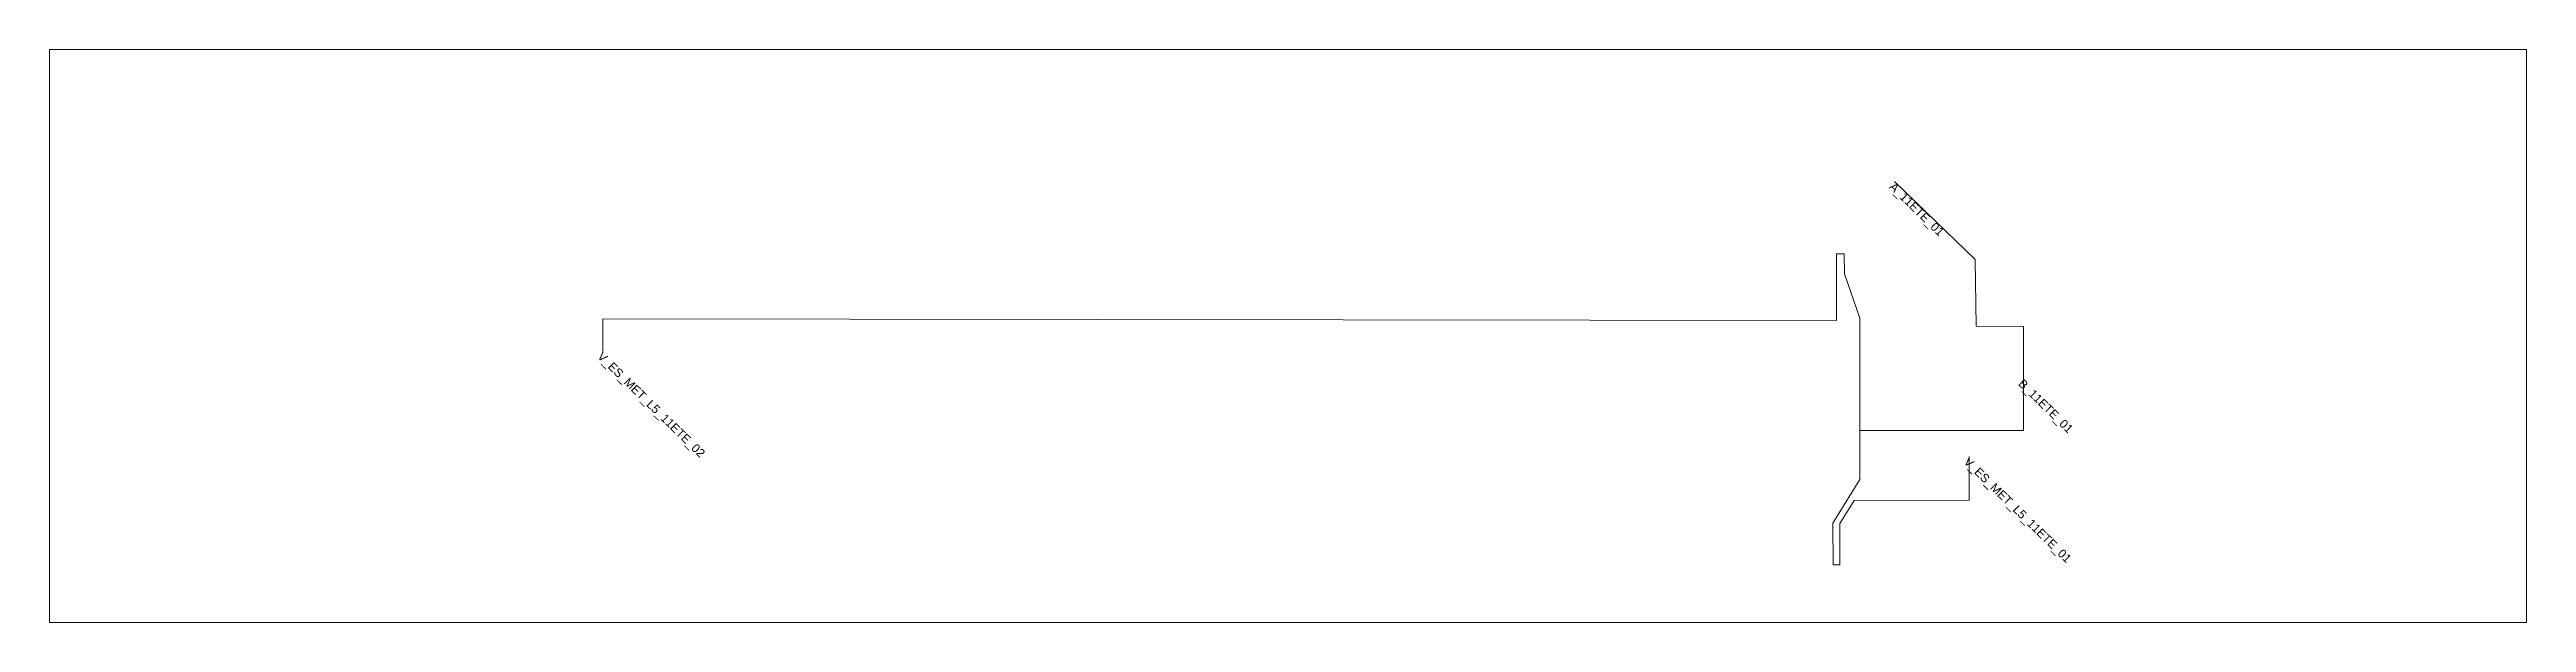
# Paper-space layout '-1' of a CAD drawing. Header units: metres. Extents: x 17547.931 to 17548.66, y 14881.778 to 14881.947.
# The model-space entities are those that its viewports show. They can reach past a viewport. Long polylines and large blocks are cut down to what shows.
import ezdxf

# ---------------------------------------------------------------- set-up
doc = ezdxf.new("R2010")
doc.units = ezdxf.units.M
doc.header["$MEASUREMENT"] = 0
for name, color, linetype, lineweight in [('01_A_AccesTren_t', 7, 'Continuous', 0), ('01_C_AccesExt_t', 7, 'Continuous', 0), ('01_I_Ascensor_l', 7, 'Continuous', 0), ('01_I_BarreraTarifaria_t', 7, 'Continuous', 0), ('01_I_Horitzontal_l', 7, 'Continuous', 0), ('01_I_Rampa_l', 7, 'Continuous', 0)]:
    doc.layers.add(name, color=color, linetype=linetype, lineweight=lineweight)
doc.styles.add('Style-Arial', font='arial.ttf')

msp = doc.modelspace()

# ---------------------------------------------------------------- linework, layer by layer
at = {"layer": '01_I_Ascensor_l'}
for p, q in [((428582.992905, 4581825.226744, -10), (428581.257902, 4581825.221257)), ((428582.116719, 4581820.102509, -10), (428581.790747, 4581819.78469, -20)), ((428594.731448, 4581806.843633, -20), (428594.439713, 4581806.558109, -10))]:
    msp.add_line(p, q, dxfattribs=at)
at = {"layer": '01_I_Horitzontal_l', "flags": 128}
for points, elevation in [([(428582.992905, 4581825.226744), (428587.861325, 4581825.248368), (428590.654434, 4581822.492433), (428592.655094, 4581824.436146), (428594.789503, 4581822.239203)], -10), ([(428594.789503, 4581822.239203), (428596.930949, 4581820.049118), (428590.046454, 4581813.317514)], -10), ([(428581.790747, 4581819.78469), (428584.535888, 4581816.969118), (428532.532613, 4581766.266696), (428533.161806, 4581765.622468)], -20), ([(428590.046454, 4581813.317514), (428585.422504, 4581818.046486), (428582.950522, 4581819.276355), (428582.116719, 4581820.102509)], -10), ([(428594.731448, 4581806.843633), (428593.037942, 4581808.573981), (428592.687512, 4581810.133617), (428597.504052, 4581814.877341), (428596.409145, 4581815.996058)], -20), ([(428590.046454, 4581813.317514), (428592.064796, 4581811.25333), (428592.727396, 4581808.304343), (428594.439713, 4581806.558109)], -10)]:
    msp.add_lwpolyline(points, dxfattribs=dict(at, elevation=elevation))
at = {"layer": '01_I_Rampa_l'}
for p, q in [((428596.409145, 4581815.996058, -20), (428595.710601, 4581816.711326, -20)), ((428533.161806, 4581765.622468, -20), (428533.860698, 4581764.906944, -20))]:
    msp.add_line(p, q, dxfattribs=at)

# ---------------------------------------------------------------- texts
at = {"layer": '01_A_AccesTren_t', "char_height": 0.5, "attachment_point": 1, "line_spacing_factor": 1.2, "style": 'Style-Arial'}
for s, insert in [('V_ES_MET_L5_11ETE_01', (428595.710601, 4581816.711326, -20)), ('V_ES_MET_L5_11ETE_02', (428533.860698, 4581764.906944, -20))]:
    msp.add_mtext(s, dxfattribs=dict(at, insert=insert))
at = {"layer": '01_C_AccesExt_t', "insert": (428581.257902, 4581825.221257), "char_height": 0.5, "attachment_point": 1, "line_spacing_factor": 1.2, "style": 'Style-Arial'}
msp.add_mtext('A_11ETE_01', dxfattribs=at)
at = {"layer": '01_I_BarreraTarifaria_t', "insert": (428594.789503, 4581822.239203, -10), "char_height": 0.5, "attachment_point": 1, "line_spacing_factor": 1.2, "style": 'Style-Arial'}
msp.add_mtext('B_11ETE_01', dxfattribs=at)

psp = doc.layouts.new('-1')

# ---------------------------------------------------------------- viewports
at = {"layer": '01_I_Ascensor_l', "color": 7, "linetype": 'Continuous', "lineweight": 0, "view_twist_angle": 315.643332}
psp.add_viewport(center=(17548.295191, 14881.862189), size=(0.729113, 0.168661), view_center_point=(3509659.038215, 2976372.43774), view_height=33.732104, dxfattribs=at)

doc.saveas('drawing.dxf')
